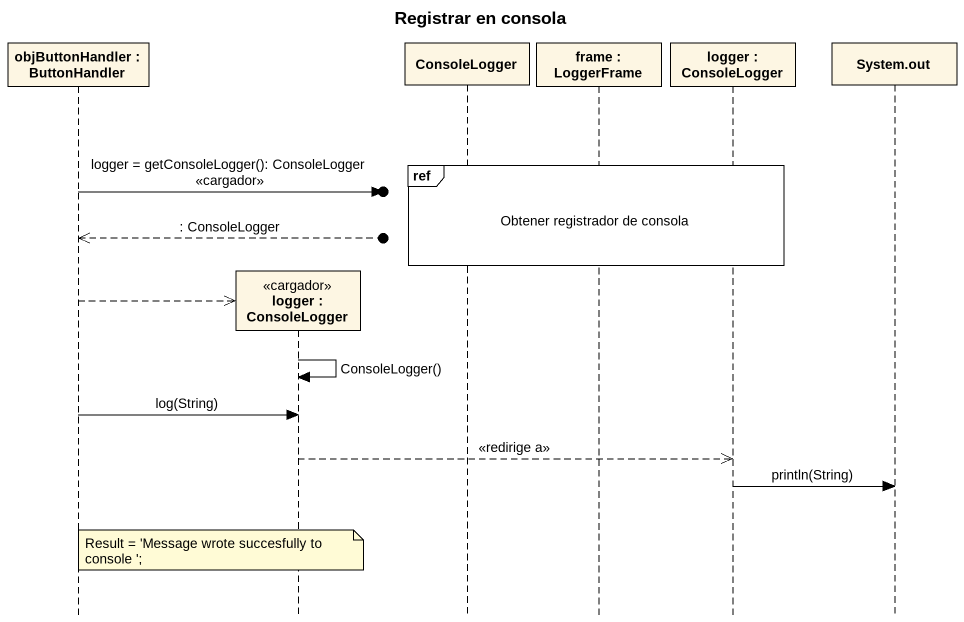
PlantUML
@startuml
title Registrar en consola
hide footbox
participant "objButtonHandler : ButtonHandler" as objButtonHandler
participant "logger : ConsoleLogger" as logger <<cargador>>
participant ConsoleLogger
participant "frame : LoggerFrame" as frame_
participant "logger : ConsoleLogger" as logger_2
participant "System.out" as System_out

ref over ConsoleLogger, frame_, logger_2 : Obtener registrador de consola
objButtonHandler ->o] : logger = getConsoleLogger(): ConsoleLogger <<cargador>>
objButtonHandler <<--o] : : ConsoleLogger
objButtonHandler -->> logger **
logger -> logger : ConsoleLogger()
objButtonHandler -> logger : log(String)
logger -->> logger_2 : <<redirige a>>
logger_2 -> System_out : println(String)
note over logger : Result = 'Message wrote succesfully to console ';
@enduml
